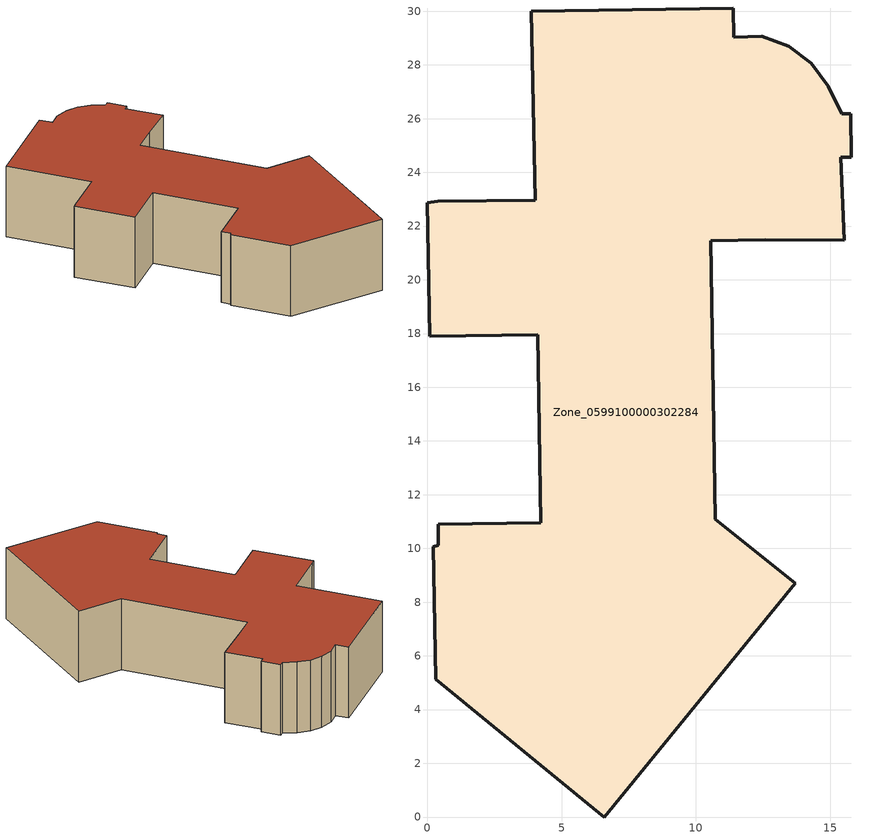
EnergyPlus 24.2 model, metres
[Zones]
Zone_0599100000302284
 floor ground (C_G): 0.42,10.12 0.41,10.9 4.23,10.95 4.11,17.96 0.1,17.9 0,22.87 0.39,22.92 4.02,22.97 3.88,29.99 11.4,30.12 11.42,29.03 12.46,29.06 13.46,28.69 14.3,28.07 14.93,27.2 15.43,26.18 15.76,26.19 15.79,24.57 15.4,24.56 15.53,21.47 12.59,21.49 10.56,21.45 10.72,11.08 13.7,8.7 6.59,0 0.32,5.12 0.23,10.07 z0
 wall outside (C_F): 3.88,29.99 4.02,22.97 0.39,22.92 0,22.87 0.1,17.9 4.11,17.96 4.23,10.95 0.41,10.9 0.42,10.12 0.23,10.07 0.32,5.12 6.59,0 13.7,8.7 10.72,11.08 10.56,21.45 12.59,21.49 15.53,21.47 15.4,24.56 15.79,24.57 15.76,26.19 15.43,26.18 14.93,27.2 14.3,28.07 13.46,28.69 12.46,29.06 11.42,29.03 11.4,30.12 3.88,29.99 z0:6.3
 roof outside (C_R): 0.41,10.9 0.42,10.12 0.23,10.07 0.32,5.12 6.59,0 13.7,8.7 10.72,11.08 10.56,21.45 12.59,21.49 15.53,21.47 15.4,24.56 15.79,24.57 15.76,26.19 15.43,26.18 14.93,27.2 14.3,28.07 13.46,28.69 12.46,29.06 11.42,29.03 11.4,30.12 3.88,29.99 4.02,22.97 0.39,22.92 0,22.87 0.1,17.9 4.11,17.96 4.23,10.95 z6.3
[BUILDING]
Pand.0599100000302284: North Axis=0; Terrain=City; Loads Convergence Tolerance Value=0.04; Temperature Convergence Tolerance Value=0.4; Solar Distribution=FullExterior; Maximum Number of Warmup Days=25; Minimum Number of Warmup Days=1
[Site:Location]
Rotterdam.The.Hague.AP_ZH_NLD Design_Conditions: Latitude=51.96; Longitude=4.45; Time Zone=1; Elevation=-4.5
[SITE:GROUNDTEMPERATURE:BUILDINGSURFACE]
18, 18, 18, 18, 18, 18, 18, 18, 18, 18, 18, 18
[MATERIAL] Thermal Absorptance=0.9; Solar Absorptance=0.7; Visible Absorptance=0.7
Name | Roughness | Thickness | Conductivity | Density | Specific Heat
G.D.1992-2005 | MediumSmooth | 0.15 | 0.06 | 540 | 1210
F.D.1992-2005 | Rough | 0.3 | 0.12 | 1920 | 840
R.D.1992-2005 | MediumRough | 0.2 | 0.08 | 1500 | 1000
[CONSTRUCTION]
C_G: G.D.1992-2005
C_F: F.D.1992-2005
C_R: R.D.1992-2005
[ZONE]
Zone_0599100000302284: Type=1; Multiplier=1; Ceiling Height=Autocalculate; Volume=Autocalculate; Floor Area=autocalculate; Part of Total Floor Area=Yes
[ZONEINFILTRATION:DESIGNFLOWRATE]
Infil_Zone_0599100000302284: Zone or ZoneList or Space or SpaceList=Zone_0599100000302284; Schedule=AlwaysOn; Design Flow Rate Calculation Method=Flow/Area; Flow Rate per Floor Area=0.0021; Constant Term Coefficient=1; Temperature Term Coefficient=0; Velocity Term Coefficient=0; Velocity Squared Term Coefficient=0
[HVACTEMPLATE:ZONE:IDEALLOADSAIRSYSTEM]
Zone_0599100000302284: Maximum Heating Supply Air Temperature=50; Minimum Cooling Supply Air Temperature=13; Maximum Heating Supply Air Humidity Ratio=0.0156; Minimum Cooling Supply Air Humidity Ratio=0.0077; Heating Limit=NoLimit; Cooling Limit=NoLimit; Dehumidification Control Type=ConstantSensibleHeatRatio; Cooling Sensible Heat Ratio=0.7; Dehumidification Setpoint=60; Humidification Control Type=None; Humidification Setpoint=30; Outdoor Air Method=None; Outdoor Air Flow Rate per Person=0.00944; Outdoor Air Flow Rate per Zone Floor Area=0; Outdoor Air Flow Rate per Zone=0; Demand Controlled Ventilation Type=None; Outdoor Air Economizer Type=NoEconomizer; Heat Recovery Type=None; Sensible Heat Recovery Effectiveness=0.7; Latent Heat Recovery Effectiveness=0.65
[ZONECONTROL:THERMOSTAT]
ThermostatControl_Zone_0599100000302284: Zone or ZoneList=Zone_0599100000302284; Control Type Schedule=DualSetpointControlType; Control 1=Thermostat_Zone_0599100000302284; Temperature Difference Between Cutout And Setpoint=0
[THERMOSTATSETPOINT:DUALSETPOINT]
Thermostat_Zone_0599100000302284: Heating Setpoint Temperature Schedule=HeatingSetpoint_Zone_0599100000302284; Cooling Setpoint Temperature Schedule=CoolingSetpoint_Zone_0599100000302284
[SCHEDULE:COMPACT]
HeatingSetpoint_Zone_0599100000302284: Through: 12/31, For: AllDays, Until: 24:00, 21
CoolingSetpoint_Zone_0599100000302284: Through: 12/31, For: AllDays, Until: 24:00, 24
DualSetpointControlType: Through: 12/31, For: AllDays, Until: 24:00, 4
AlwaysOn: Through: 12/31, For: AllDays, Until: 24:00, 1
